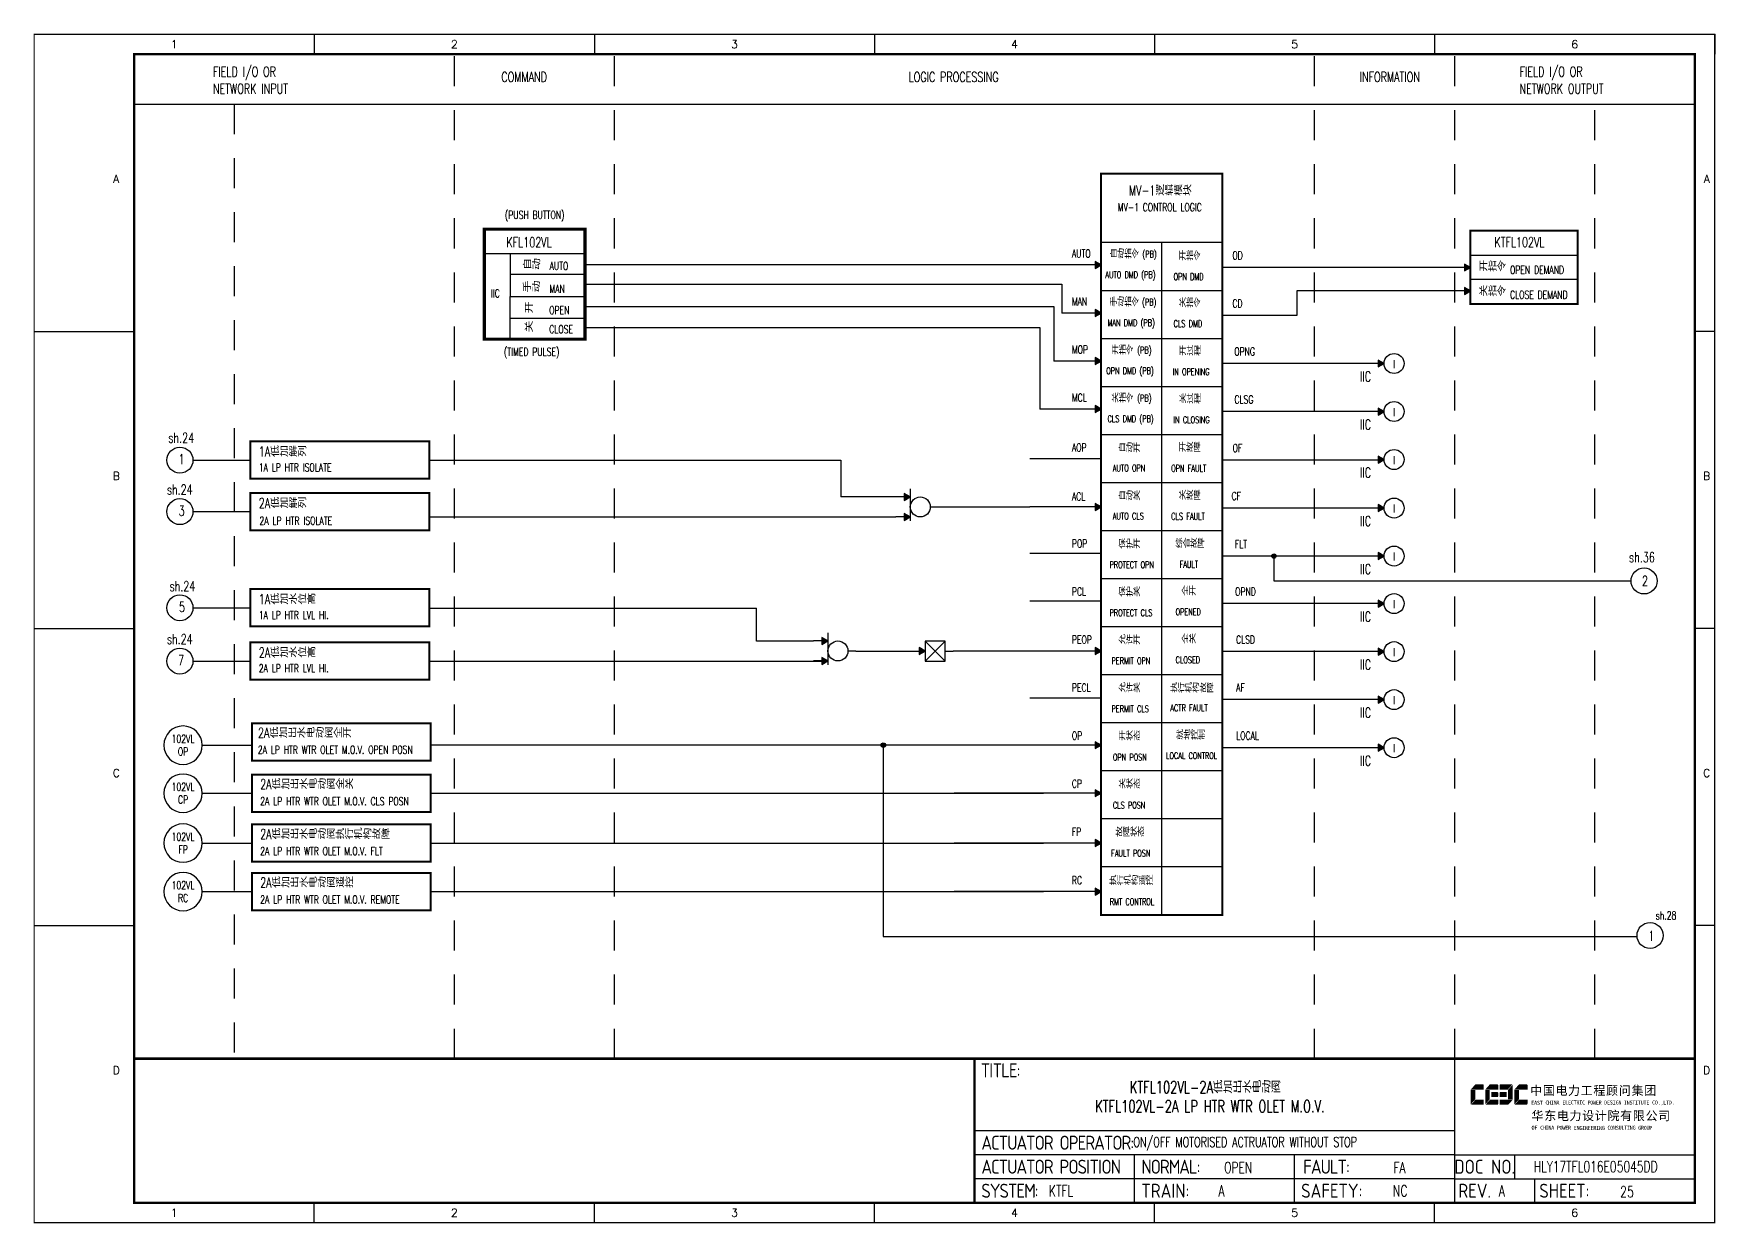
# Model space of a CAD drawing. Header units: millimetres. Extents: x 6586 to 9951, y 1074 to 5865.
# Drawn here: x 7215 to 7635.3, y 3934.1 to 4231.4 of the extents above; entities that cross this region are included whole.
import ezdxf
from ezdxf.enums import TextEntityAlignment as Align

# ---------------------------------------------------------------- set-up
doc = ezdxf.new("R2010")
doc.units = ezdxf.units.MM
doc.linetypes.add('DASHED', pattern=[0.75, 0.5, -0.25])
doc.linetypes.add('JIS_02_0.7', pattern=[1.35, 0.75, -0.6])
for name, color, linetype in [('BORDER', 1, 'Continuous'), ('INSTRUMENT', 4, 'Continuous'), ('MLINE', 6, 'Continuous'), ('TITLE', 1, 'Continuous'), ('TK', 7, 'Continuous'), ('图框_外框线', 7, 'Continuous'), ('图框_标题栏文字', 6, 'Continuous')]:
    doc.layers.add(name, color=color, linetype=linetype)
doc.styles.add('ecepdi', font='simhei.ttf', dxfattribs={"width": 0.9})
doc.styles.get("Standard").update_dxf_attribs({"font": 'romans.shx', "width": 0.7, "bigfont": '@0hztxta.shx'})
doc.styles.add('工程字', font='gbenor.shx', dxfattribs={"bigfont": 'gbcbig.shx'})

# ---------------------------------------------------------------- blocks, each defined once
blk = doc.blocks.new('INS00')
at = {"layer": 'INSTRUMENT', "color": 0}
blk.add_lwpolyline([(6, 0, 1), (-6, 0, 1)], format="xyb", close=True, dxfattribs=at)
at = {"layer": 'INSTRUMENT', "flags": 1}
for tag, p in [('INSNAM', (0, 9)), ('INSDGN', (0, -9)), ('INSSUP', (0, -15)), ('INSTYP', (0, -12)), ('INSMAN', (0, -18)), ('INSREM', (0, -21))]:
    blk.add_attdef(tag, text='', height=3, dxfattribs=at).set_placement(p, align=Align.TOP_CENTER)
at = {"layer": 'INSTRUMENT', "width": 0.7}
for tag, p in [('INSHH', (6, 3.5)), ('INSL', (6, -3)), ('INSLL', (6, -6))]:
    blk.add_attdef(tag, p, '', height=2.5, dxfattribs=at)
for tag, p in [('INSIDE', (0, 2)), ('INSSYS', (0, -2))]:
    blk.add_attdef(tag, text='', height=2.5, dxfattribs=at).set_placement(p, align=Align.MIDDLE)
at = {"layer": 'INSTRUMENT', "linetype": 'DASHED', "width": 0.7}
blk.add_attdef('INSH', (6, 0.5), '', height=2.5, dxfattribs=at)
blk = doc.blocks.new('huo')
at = {"layer": 'BORDER'}
for points in [[(-72.15, 909.27), (-73.65, 910.13), (-73.65, 908.4)], [(-72.15, 904.27), (-73.65, 905.13), (-73.65, 903.4)]]:
    blk.add_hatch(color=256, dxfattribs=at).paths.add_polyline_path(points)
for p, q in [((-72.15, 909.27), (-75.75, 909.27)), ((-72.15, 911.28), (-72.15, 903.28)), ((-72.15, 904.27), (-75.75, 904.27)), ((-67.15, 906.77), (-65.15, 906.77))]:
    blk.add_line(p, q, dxfattribs=at)
for points in [[(-72.15, 909.27), (-73.65, 910.13), (-73.65, 908.4)], [(-72.15, 904.27), (-73.65, 905.13), (-73.65, 903.4)]]:
    blk.add_lwpolyline(points, close=True, dxfattribs=at)
blk.add_circle((-69.65, 906.77), 2.5, dxfattribs=at)
blk = doc.blocks.new('A$C1E0003F3')
h = blk.add_hatch(color=152)
edge = h.paths.add_edge_path()
edge.add_ellipse((5.15, 4.41), major_axis=(0, 0.211), ratio=0.769231, start_angle=-90, end_angle=0)
edge.add_line((5.15, 4.62), (3.22, 4.62))
edge.add_line((3.22, 4.62), (2.09, 3.35))
edge.add_line((2.09, 3.35), (5.32, 3.35))
edge.add_line((5.32, 3.35), (5.32, 4.41))
h.paths.add_polyline_path([(3.22, 3.23), (2.09, 3.23), (2.09, -0.36), (3.22, 0.91)])
edge = h.paths.add_edge_path()
edge.add_line((5.32, 0.81), (3.27, 0.81))
edge.add_line((3.27, 0.81), (2.13, -0.46))
edge.add_line((2.13, -0.46), (5.15, -0.46))
edge.add_ellipse((5.15, -0.25), major_axis=(0, 0.211), ratio=0.769231, start_angle=180, end_angle=270)
edge.add_line((5.32, -0.25), (5.32, 0.81))
h = blk.add_hatch(color=152)
edge = h.paths.add_edge_path()
edge.add_ellipse((8.78, 4.41), major_axis=(0, 0.211), ratio=0.769231, start_angle=-90, end_angle=0)
edge.add_line((8.78, 4.62), (6.84, 4.62))
edge.add_line((6.84, 4.62), (5.71, 3.35))
edge.add_line((5.71, 3.35), (8.94, 3.35))
edge.add_line((8.94, 3.35), (8.94, 4.41))
h.paths.add_polyline_path([(6.84, 3.23), (5.71, 3.23), (5.71, -0.36), (6.84, 0.91)])
edge = h.paths.add_edge_path()
edge.add_ellipse((8.78, 2.49), major_axis=(0, 0.211), ratio=0.769231, start_angle=-90, end_angle=0)
edge.add_line((8.78, 2.7), (7.22, 2.7))
edge.add_line((7.22, 2.7), (7.22, 1.44))
edge.add_line((7.22, 1.44), (8.78, 1.44))
edge.add_ellipse((8.78, 1.65), major_axis=(0, 0.211), ratio=0.769231, start_angle=180, end_angle=270)
edge.add_line((8.94, 1.65), (8.94, 2.49))
edge = h.paths.add_edge_path()
edge.add_line((8.94, 0.81), (6.89, 0.81))
edge.add_line((6.89, 0.81), (5.75, -0.46))
edge.add_line((5.75, -0.46), (8.78, -0.46))
edge.add_ellipse((8.78, -0.25), major_axis=(0, 0.211), ratio=0.769231, start_angle=180, end_angle=270)
edge.add_line((8.94, -0.25), (8.94, 0.81))
h = blk.add_hatch(color=1)
edge = h.paths.add_edge_path()
edge.add_line((12.48, 4.62), (9.46, 4.62))
edge.add_ellipse((9.46, 4.41), major_axis=(0, 0.211), ratio=0.769231, start_angle=0, end_angle=90)
edge.add_line((9.3, 4.41), (9.3, 3.35))
edge.add_line((9.3, 3.35), (11.35, 3.35))
edge.add_line((11.35, 3.35), (12.48, 4.62))
h.paths.add_polyline_path([(12.57, 4.56), (11.38, 3.23), (11.38, 0.93), (12.57, 0.93)])
edge = h.paths.add_edge_path()
edge.add_line((11.03, 2.7), (9.46, 2.7))
edge.add_ellipse((9.46, 2.49), major_axis=(0, 0.211), ratio=0.769231, start_angle=0, end_angle=90)
edge.add_line((9.3, 2.49), (9.3, 1.65))
edge.add_ellipse((9.46, 1.65), major_axis=(0, 0.211), ratio=0.769231, start_angle=90, end_angle=180)
edge.add_line((9.46, 1.44), (11.03, 1.44))
edge.add_line((11.03, 1.44), (11.03, 2.7))
h = blk.add_hatch(color=152)
edge = h.paths.add_edge_path()
edge.add_ellipse((16.11, 4.41), major_axis=(0, 0.211), ratio=0.769231, start_angle=-90, end_angle=0)
edge.add_line((16.11, 4.62), (14.14, 4.62))
edge.add_line((14.14, 4.62), (13, 3.35))
edge.add_line((13, 3.35), (16.27, 3.35))
edge.add_line((16.27, 3.35), (16.27, 4.41))
h.paths.add_polyline_path([(14.14, 3.23), (13, 3.23), (13, -0.36), (14.14, 0.91)])
edge = h.paths.add_edge_path()
edge.add_line((16.27, 0.81), (14.18, 0.81))
edge.add_line((14.18, 0.81), (13.04, -0.46))
edge.add_line((13.04, -0.46), (16.03, -0.46))
edge.add_ellipse((16.03, -0.15), major_axis=(0, 0.316), ratio=0.769231, start_angle=180, end_angle=270)
edge.add_line((16.27, -0.15), (16.27, 0.81))
h = blk.add_hatch(color=1)
edge = h.paths.add_edge_path()
edge.add_line((12.58, 0.79), (9.3, 0.79))
edge.add_line((9.3, 0.79), (9.3, -0.27))
edge.add_ellipse((9.46, -0.27), major_axis=(0, 0.211), ratio=0.769231, start_angle=90, end_angle=180)
edge.add_line((9.46, -0.48), (11.43, -0.48))
edge.add_line((11.43, -0.48), (12.58, 0.79))
at = {"layer": 'TITLE', "color": 7, "style": 'ecepdi'}
for s, p in [('中', (16.92, 1.94)), ('国', (20.09, 2)), ('电', (23.25, 1.99)), ('力', (26.39, 1.96)), ('程', (32.71, 1.98)), ('顾', (35.9, 1.98)), ('问', (39.09, 1.94)), ('集', (42.26, 1.98)), ('团', (45.42, 2.01)), ('工', (29.53, 1.95)), ('华', (17.24, -4.31)), ('东', (20.45, -4.29)), ('电', (23.62, -4.35)), ('力', (26.75, -4.32)), ('设', (29.92, -4.3)), ('计', (33.05, -4.31)), ('院', (36.26, -4.29)), ('有', (39.41, -4.29)), ('限', (42.57, -4.32)), ('公', (45.78, -4.38)), ('司', (48.91, -4.35))]:
    blk.add_text(s, height=2.2, dxfattribs=at).set_placement(p)
at = {"layer": 'TITLE', "color": 7, "style": 'ecepdi', "width": 0.975}
for s, p in [('E', (17.58, 0.02)), ('A', (18.29, 0.03)), ('S', (19, 0.03)), ('T', (19.7, 0.03)), ('C', (21.1, 0.09)), ('H', (21.77, 0.09)), ('I', (22.46, 0.09)), ('N', (23.17, 0.1)), ('A', (23.86, 0.1)), ('E', (25.35, 0.09)), ('L', (26.05, 0.11)), ('E', (26.76, 0.1)), ('C', (27.46, 0.12)), ('T', (28.18, 0.11)), ('R', (28.87, 0.1)), ('I', (29.57, 0.11)), ('C', (30.28, 0.1)), ('P', (31.64, 0.09)), ('O', (32.32, 0.08)), ('W', (33.03, 0.08)), ('E', (33.72, 0.08)), ('R', (34.42, 0.09)), ('D', (35.81, 0.1)), ('E', (36.52, 0.1)), ('S', (37.2, 0.1)), ('I', (37.91, 0.09)), ('G', (38.68, 0.11)), ('N', (39.38, 0.09)), ('I', (40.72, 0.07)), ('N', (41.43, 0.08)), ('S', (42.14, 0.08)), ('T', (42.83, 0.08)), ('I', (43.52, 0.09)), ('T', (44.22, 0.07)), ('U', (44.93, 0.07)), ('T', (45.63, 0.08)), ('E', (46.34, 0.09)), ('C', (47.76, 0.11)), ('O', (48.48, 0.1)), ('L', (50.56, 0.1)), ('T', (51.27, 0.1)), ('D', (51.96, 0.1)), ('.', (49.23, 0.1)), (',', (49.87, 0.1)), ('.', (52.72, 0.11)), ('O', (17.67, -6.18)), ('OF', (18.01, -6.2)), ('F', (18.37, -6.2)), ('C', (19.8, -6.19)), ('H', (20.47, -6.19)), ('I', (21.15, -6.19)), ('N', (21.87, -6.18)), ('A', (22.56, -6.18)), ('P', (23.98, -6.2)), ('O', (24.66, -6.21)), ('W', (25.36, -6.21)), ('E', (26.06, -6.21)), ('R', (26.75, -6.2)), ('E', (28.19, -6.24)), ('N', (28.91, -6.27)), ('G', (29.62, -6.26)), ('I', (30.32, -6.27)), ('N', (31.02, -6.27)), ('E', (31.7, -6.28)), ('E', (32.41, -6.27)), ('R', (33.1, -6.24)), ('I', (33.81, -6.24)), ('N', (34.51, -6.26)), ('G', (35.2, -6.24)), ('C', (36.61, -6.19)), ('O', (37.3, -6.21)), ('N', (38, -6.2)), ('S', (38.71, -6.21)), ('U', (39.41, -6.18)), ('L', (40.11, -6.18)), ('T', (40.81, -6.19)), ('I', (41.51, -6.21)), ('N', (42.2, -6.21)), ('G', (42.91, -6.17)), ('G', (44.29, -6.2)), ('R', (45, -6.21)), ('O', (45.69, -6.22)), ('U', (46.39, -6.2)), ('P', (47.1, -6.23))]:
    blk.add_text(s, height=1, dxfattribs=at).set_placement(p, align=Align.MIDDLE_CENTER)
blk = doc.blocks.new('A$C57484896')
for p, q in [((70, 297), (70, 292)), ((140, 297), (140, 292)), ((210, 297), (210, 292)), ((280, 297), (280, 292)), ((350, 297), (350, 292)), ((420, 297), (420, 292)), ((0, 222.75), (25, 222.75)), ((420, 222.75), (415, 222.75)), ((0, 148.5), (25, 148.5)), ((420, 148.5), (415, 148.5)), ((0, 74.25), (25, 74.25)), ((420, 74.25), (415, 74.25)), ((70, 0), (70, 5)), ((140, 0), (140, 5)), ((210, 0), (210, 5)), ((280, 0), (280, 5)), ((350, 0), (350, 5))]:
    blk.add_line(p, q)
at = {"layer": 'MLINE', "linetype": 'JIS_02_0.7', "ltscale": 10}
for p, q in [((105, 41), (105, 292)), ((145, 41), (145, 292)), ((320, 41), (320, 292)), ((355, 41), (355, 292)), ((50, 279.56), (50, 41)), ((390, 41), (390, 279.56))]:
    blk.add_line(p, q, dxfattribs=at)
at = {"layer": 'MLINE'}
blk.add_line((25, 279.56), (415, 279.56), dxfattribs=at)
at = {"layer": '图框_外框线'}
for p, q in [((355, 5), (355, 41)), ((355, 23), (235, 23)), ((355, 17), (235, 17)), ((275, 11), (275, 17)), ((315, 11), (315, 17)), ((355, 17), (415, 17)), ((370, 11), (370, 17)), ((355, 11), (235, 11)), ((355, 11), (235, 11)), ((275, 5), (275, 11)), ((315, 5), (315, 11)), ((355, 11), (415, 11)), ((375, 5), (375, 11))]:
    blk.add_line(p, q, dxfattribs=at)
for points, const_width in [([(0, 0), (420, 0), (420, 297), (0, 297)], 0.3), ([(25, 5), (415, 5), (415, 292), (25, 292)], 0.6)]:
    blk.add_lwpolyline(points, close=True, dxfattribs=dict(at, const_width=const_width))
at = {"layer": '图框_外框线', "const_width": 0.6}
blk.add_lwpolyline([(235, 41), (25, 41)], dxfattribs=at)
at = {"layer": '图框_外框线'}
blk.add_lwpolyline([(415, 41, 0.6, 0.6, 0), (235, 41, 0.6, 0.6, 0), (235, 5, 0, 0, 0)], format="xyseb", dxfattribs=at)
blk.add_blockref('A$C1E0003F3', (356.94, 29.95))
at = {"layer": 'MLINE', "char_height": 2.5, "width": 31.8959, "attachment_point": 1}
for s, insert in [('FIELD I/O OR', (44.67, 288.89)), ('COMMAND', (116.74, 287.58)), ('LOGIC PROCESSING', (218.52, 287.58)), ('INFORMATION', (331.25, 287.58)), ('FIELD I/O OR', (371.22, 288.89)), ('NETWORK INPUT', (44.67, 284.64)), ('NETWORK OUTPUT', (371.22, 284.64))]:
    blk.add_mtext(s, dxfattribs=dict(at, insert=insert))
at = {"layer": 'TK', "color": 3}
for s, p in [('1', (35, 294.5)), ('2', (105, 294.5)), ('3', (175, 294.5)), ('4', (245, 294.5)), ('5', (315, 294.5)), ('6', (385, 294.5)), ('1', (35, 2.5)), ('2', (105, 2.5)), ('3', (175, 2.5)), ('4', (245, 2.5)), ('5', (315, 2.5)), ('6', (385, 2.5))]:
    blk.add_text(s, height=2, dxfattribs=at).set_placement(p, align=Align.MIDDLE)
for s, p in [('A', (20.5, 259.88)), ('A', (418, 259.88)), ('B', (20.5, 185.62)), ('B', (418, 185.62)), ('C', (20.5, 111.38)), ('C', (418, 111.38)), ('D', (20.5, 37.12)), ('D', (418, 37.12))]:
    blk.add_text(s, height=2, dxfattribs=at).set_placement(p, align=Align.CENTER)
at = {"layer": '图框_标题栏文字', "char_height": 3.5, "style": '工程字'}
for s, insert, width, attachment_point in [('{\\T0.9; TITLE:}', (234.86, 38.09), 14.2249, 4), ('{\\T0.9; ACTUATOR OPERATOR:}', (235, 20), 40, 4), ('{\\T0.9; ACTUATOR POSITION}', (235, 14), 45, 4), ('{\\T0.9; NORMAL:}', (275, 14), 18.2557, 4), ('{\\T0.9; FAULT:}', (315.44, 14), 15, 4), ('DOC NO.', (362.5, 14), 15, 5), ('{\\T0.9; SYSTEM:}', (235, 8), 17.9526, 4), ('{\\T0.9; }TRAIN: ', (275, 8), 17.6638, 4), ('SAFETY:', (324.3, 8), 22.3993, 5), ('REV.', (360, 8), 10, 5), ('SHEET:', (382.42, 8), 20, 5)]:
    blk.add_mtext(s, dxfattribs=dict(at, insert=insert, width=width, attachment_point=attachment_point))
blk = doc.blocks.new('A$C2A6F378E')
at = {"layer": 'BORDER'}
blk.add_hatch(color=256, dxfattribs=at).paths.add_polyline_path([(-6, 0), (-7.5, 0.87), (-7.5, -0.87)])
for p, q in [((-9.59, 0), (-6, 0)), ((-6, 2.5), (-1, -2.5)), ((-1, 2.5), (-6, -2.5)), ((-1, 0), (1, 0))]:
    blk.add_line(p, q, dxfattribs=at)
for points in [[(-6, 0), (-7.5, 0.87), (-7.5, -0.87)], [(-1, 2.5), (-6, 2.5), (-6, -2.5), (-1, -2.5)]]:
    blk.add_lwpolyline(points, close=True, dxfattribs=at)

msp = doc.modelspace()

# ---------------------------------------------------------------- hatches: boundary and pattern name
for points in [[(7481.74, 4173.57), (7480.24, 4174.44), (7480.24, 4172.71)], [(7574.04, 4172.95), (7572.54, 4173.81), (7572.54, 4172.08)], [(7574.04, 4167.07), (7572.54, 4167.94), (7572.54, 4166.21)], [(7481.74, 4161.57), (7480.24, 4162.44), (7480.24, 4160.71)], [(7481.74, 4149.57), (7480.24, 4150.44), (7480.24, 4148.71)], [(7552.46, 4148.95), (7550.96, 4149.81), (7550.96, 4148.08)], [(7481.74, 4137.57), (7480.24, 4138.44), (7480.24, 4136.71)], [(7552.46, 4136.95), (7550.96, 4137.81), (7550.96, 4136.08)], [(7552.46, 4124.95), (7550.96, 4125.81), (7550.96, 4124.08)], [(7481.74, 4113.1), (7480.24, 4113.97), (7480.24, 4112.24)], [(7552.46, 4112.83), (7550.96, 4113.69), (7550.96, 4111.96)], [(7552.46, 4100.83), (7550.96, 4101.69), (7550.96, 4099.96)], [(7552.46, 4088.95), (7550.96, 4089.81), (7550.96, 4088.08)], [(7481.74, 4077.1), (7480.24, 4077.97), (7480.24, 4076.24)], [(7552.46, 4076.95), (7550.96, 4077.81), (7550.96, 4076.08)], [(7552.46, 4064.95), (7550.96, 4065.81), (7550.96, 4064.08)], [(7481.74, 4053.57), (7480.24, 4054.44), (7480.24, 4052.71)], [(7552.46, 4052.95), (7550.96, 4053.81), (7550.96, 4052.08)], [(7481.74, 4041.57), (7480.24, 4042.44), (7480.24, 4040.71)], [(7481.74, 4029.1), (7480.24, 4029.97), (7480.24, 4028.24)], [(7481.74, 4016.98), (7480.24, 4017.85), (7480.24, 4016.12)]]:
    msp.add_hatch(color=256).paths.add_polyline_path(points)
h = msp.add_hatch(color=256)
edge = h.paths.add_edge_path()
edge.add_arc((7524.94, 4100.84), 0.55, 0, 360)
h = msp.add_hatch(color=256)
edge = h.paths.add_edge_path()
edge.add_arc((7524.94, 4100.84), 0.393, 0, 360)
h = msp.add_hatch(color=256)
edge = h.paths.add_edge_path()
edge.add_arc((7524.94, 4100.84), 0.393, 0, 360)
h = msp.add_hatch(color=256)
edge = h.paths.add_edge_path()
edge.add_arc((7427.32, 4053.57), 0.55, 0, 360)
h = msp.add_hatch(color=256)
edge = h.paths.add_edge_path()
edge.add_arc((7427.32, 4053.57), 0.393, 0, 360)
h = msp.add_hatch(color=256)
edge = h.paths.add_edge_path()
edge.add_arc((7427.32, 4053.57), 0.393, 0, 360)

# ---------------------------------------------------------------- linework, layer by layer
for p, q in [((7481.74, 4179.23), (7481.74, 4196.4)), ((7481.74, 4196.4), (7512.02, 4196.4)), ((7512.02, 4179.23), (7512.02, 4196.4)), ((7327.61, 4182.53), (7352.78, 4182.53)), ((7352.78, 4182.53), (7352.78, 4155.03)), ((7481.74, 4179.23), (7512.02, 4179.23)), ((7496.88, 4179.23), (7496.88, 4011.11)), ((7327.61, 4176.41), (7352.78, 4176.41)), ((7334.03, 4176.41), (7334, 4155.03)), ((7574.04, 4175.99), (7600.82, 4175.99)), ((7574.04, 4175.99), (7600.82, 4175.99)), ((7334, 4171.26), (7352.75, 4171.26)), ((7481.74, 4173.57), (7352.78, 4173.57)), ((7481.74, 4173.57), (7465.29, 4173.57)), ((7574.04, 4172.95), (7512.02, 4172.95)), ((7574.04, 4170.06), (7600.82, 4170.06)), ((7334, 4165.68), (7352.75, 4165.68)), ((7352.78, 4168.78), (7471.95, 4168.78)), ((7471.95, 4168.78), (7471.95, 4161.57)), ((7481.74, 4167.23), (7512.02, 4167.23)), ((7574.04, 4167.07), (7530.69, 4167.07)), ((7530.69, 4167.07), (7530.69, 4160.95)), ((7352.78, 4163.19), (7469.9, 4163.19)), ((7469.9, 4163.19), (7469.9, 4149.57)), ((7481.74, 4161.57), (7471.95, 4161.57)), ((7574.04, 4163.86), (7600.82, 4163.86)), ((7574.04, 4163.86), (7600.82, 4163.86)), ((7334, 4160.31), (7352.75, 4160.31)), ((7352.78, 4157.95), (7466.47, 4157.95)), ((7466.47, 4157.95), (7466.47, 4137.57)), ((7530.69, 4160.95), (7512.02, 4160.95)), ((7352.78, 4155.03), (7327.61, 4155.03)), ((7334, 4155.03), (7352.78, 4155.03)), ((7481.74, 4155.23), (7512.02, 4155.23)), ((7481.74, 4149.57), (7469.9, 4149.57)), ((7526.63, 4148.95), (7512.02, 4148.95)), ((7550.96, 4148.95), (7512.02, 4148.95)), ((7481.74, 4143.23), (7512.02, 4143.23)), ((7481.74, 4137.57), (7466.47, 4137.57)), ((7526.63, 4136.95), (7512.02, 4136.95)), ((7550.96, 4136.95), (7512.02, 4136.95)), ((7481.74, 4131.23), (7512.02, 4131.23)), ((7254.78, 4124.81), (7269.15, 4124.81)), ((7313.83, 4124.81), (7416.73, 4124.81)), ((7416.73, 4124.81), (7416.73, 4115.6)), ((7481.74, 4125.1), (7463.96, 4125.1)), ((7550.96, 4124.83), (7512.02, 4124.83)), ((7313.83, 4120.14), (7269.15, 4120.14)), ((7481.74, 4119.23), (7512.02, 4119.23)), ((7430.46, 4115.6), (7416.73, 4115.6)), ((7254.78, 4111.94), (7269.15, 4111.94)), ((7313.83, 4110.6), (7430.46, 4110.6)), ((7441.05, 4113.1), (7463.96, 4113.1)), ((7481.74, 4113.1), (7463.96, 4113.1)), ((7550.96, 4112.83), (7512.02, 4112.83)), ((7313.83, 4107.27), (7269.15, 4107.27)), ((7481.74, 4107.23), (7512.02, 4107.23)), ((7481.74, 4101.48), (7463.96, 4101.48)), ((7526.63, 4100.83), (7512.02, 4100.83)), ((7550.96, 4100.83), (7512.02, 4100.83)), ((7524.94, 4100.84), (7524.94, 4094.61)), ((7481.74, 4095.23), (7512.02, 4095.23)), ((7524.94, 4094.61), (7614.19, 4094.61)), ((7481.74, 4089.6), (7463.96, 4089.6)), ((7254.78, 4087.92), (7269.15, 4087.92)), ((7313.83, 4087.83), (7395.65, 4087.83)), ((7395.65, 4079.6), (7395.65, 4087.83)), ((7526.63, 4088.95), (7512.02, 4088.95)), ((7550.96, 4088.95), (7512.02, 4088.95)), ((7481.74, 4083.23), (7512.02, 4083.23)), ((7409.88, 4079.6), (7395.65, 4079.6)), ((7420.47, 4077.1), (7434.79, 4077.1)), ((7481.74, 4077.1), (7444.81, 4077.1)), ((7526.63, 4076.95), (7512.02, 4076.95)), ((7550.96, 4076.95), (7512.02, 4076.95)), ((7254.78, 4074.6), (7269.15, 4074.6)), ((7313.83, 4074.6), (7411.97, 4074.6)), ((7313.83, 4069.93), (7269.15, 4069.93)), ((7481.74, 4071.23), (7512.02, 4071.23)), ((7481.74, 4065.28), (7463.96, 4065.28)), ((7526.63, 4064.95), (7512.02, 4064.95)), ((7550.96, 4064.95), (7512.02, 4064.95)), ((7481.74, 4059.23), (7512.02, 4059.23)), ((7257.11, 4053.57), (7269.5, 4053.57)), ((7481.74, 4053.57), (7314.18, 4053.57)), ((7427.32, 4053.57), (7427.32, 4005.74)), ((7526.63, 4052.95), (7512.02, 4052.95)), ((7550.96, 4052.95), (7512.02, 4052.95)), ((7314.18, 4049.67), (7269.5, 4049.67)), ((7481.74, 4047.23), (7512.02, 4047.23)), ((7257.11, 4041.57), (7269.5, 4041.57)), ((7314.18, 4041.57), (7467.32, 4041.57)), ((7481.74, 4041.57), (7445.01, 4041.57)), ((7314.18, 4036.9), (7269.5, 4036.9)), ((7481.74, 4035.23), (7512.02, 4035.23)), ((7257.11, 4029.1), (7269.5, 4029.1)), ((7314.18, 4029.1), (7467.32, 4029.1)), ((7481.74, 4029.1), (7445.01, 4029.1)), ((7314.18, 4024.43), (7269.5, 4024.43)), ((7481.74, 4023.23), (7512.02, 4023.23)), ((7257.11, 4016.98), (7269.5, 4016.98)), ((7314.18, 4016.98), (7467.32, 4016.98)), ((7481.74, 4016.98), (7445.01, 4016.98)), ((7314.18, 4012.31), (7269.5, 4012.31)), ((7427.32, 4005.74), (7615.74, 4005.74))]:
    msp.add_line(p, q)
for points, const_width in [([(7481.74, 4196.4), (7512.02, 4196.4), (7512.02, 4011.11), (7481.74, 4011.11), (7481.74, 4196.4)], 0.5), ([(7481.74, 4196.4), (7512.02, 4196.4), (7512.02, 4011.11), (7481.74, 4011.11), (7481.74, 4196.4)], 0.2), ([(7327.61, 4182.53), (7352.78, 4182.53), (7352.78, 4155.03), (7327.61, 4155.03), (7327.61, 4182.53)], 0.8), ([(7574.04, 4182.11), (7600.82, 4182.11), (7600.82, 4163.86), (7574.04, 4163.86), (7574.04, 4182.11)], 0.5), ([(7269.15, 4129.48), (7313.83, 4129.48), (7313.83, 4120.14), (7269.15, 4120.14), (7269.15, 4129.48)], 0.5), ([(7269.15, 4116.61), (7313.83, 4116.61), (7313.83, 4107.27), (7269.15, 4107.27), (7269.15, 4116.61)], 0.5), ([(7269.15, 4092.59), (7313.83, 4092.59), (7313.83, 4083.25), (7269.15, 4083.25), (7269.15, 4092.59)], 0.5), ([(7269.15, 4079.27), (7313.83, 4079.27), (7313.83, 4069.93), (7269.15, 4069.93), (7269.15, 4079.27)], 0.5), ([(7269.5, 4059.01), (7314.18, 4059.01), (7314.18, 4049.67), (7269.5, 4049.67), (7269.5, 4059.01)], 0.5), ([(7269.5, 4046.24), (7314.18, 4046.24), (7314.18, 4036.9), (7269.5, 4036.9), (7269.5, 4046.24)], 0.5), ([(7269.5, 4033.77), (7314.18, 4033.77), (7314.18, 4024.43), (7269.5, 4024.43), (7269.5, 4033.77)], 0.5), ([(7269.5, 4021.65), (7314.18, 4021.65), (7314.18, 4012.31), (7269.5, 4012.31), (7269.5, 4021.65)], 0.5)]:
    msp.add_lwpolyline(points, dxfattribs=dict(const_width=const_width))
msp.add_lwpolyline([(7574.04, 4163.86), (7574.04, 4182.11), (7600.82, 4182.11), (7600.82, 4163.86)])
msp.add_lwpolyline([(7574.04, 4163.86), (7574.04, 4182.11), (7600.82, 4182.11), (7600.82, 4163.86)])
for points in [[(7481.74, 4179.23), (7512.02, 4179.23), (7512.02, 4011.11), (7481.74, 4011.11)], [(7481.74, 4173.57), (7480.24, 4174.44), (7480.24, 4172.71)], [(7574.04, 4172.95), (7572.54, 4173.81), (7572.54, 4172.08)], [(7574.04, 4167.07), (7572.54, 4167.94), (7572.54, 4166.21)], [(7481.74, 4161.57), (7480.24, 4162.44), (7480.24, 4160.71)], [(7481.74, 4149.57), (7480.24, 4150.44), (7480.24, 4148.71)], [(7552.46, 4148.95), (7550.96, 4149.81), (7550.96, 4148.08)], [(7481.74, 4137.57), (7480.24, 4138.44), (7480.24, 4136.71)], [(7552.46, 4136.95), (7550.96, 4137.81), (7550.96, 4136.08)], [(7552.46, 4124.95), (7550.96, 4125.81), (7550.96, 4124.08)], [(7481.74, 4113.1), (7480.24, 4113.97), (7480.24, 4112.24)], [(7552.46, 4112.83), (7550.96, 4113.69), (7550.96, 4111.96)], [(7552.46, 4100.83), (7550.96, 4101.69), (7550.96, 4099.96)], [(7552.46, 4088.95), (7550.96, 4089.81), (7550.96, 4088.08)], [(7481.74, 4077.1), (7480.24, 4077.97), (7480.24, 4076.24)], [(7552.46, 4076.95), (7550.96, 4077.81), (7550.96, 4076.08)], [(7552.46, 4064.95), (7550.96, 4065.81), (7550.96, 4064.08)], [(7481.74, 4053.57), (7480.24, 4054.44), (7480.24, 4052.71)], [(7552.46, 4052.95), (7550.96, 4053.81), (7550.96, 4052.08)], [(7481.74, 4041.57), (7480.24, 4042.44), (7480.24, 4040.71)], [(7481.74, 4029.1), (7480.24, 4029.97), (7480.24, 4028.24)], [(7481.74, 4016.98), (7480.24, 4017.85), (7480.24, 4016.12)]]:
    msp.add_lwpolyline(points, close=True)
for centre, radius in [((7554.96, 4148.95), 2.5), ((7554.96, 4136.95), 2.5), ((7554.96, 4124.95), 2.5), ((7554.96, 4112.83), 2.5), ((7554.96, 4100.83), 2.5), ((7524.94, 4100.84), 0.55), ((7524.94, 4100.84), 0.393), ((7524.94, 4100.84), 0.393), ((7554.96, 4088.95), 2.5), ((7554.96, 4076.95), 2.5), ((7554.96, 4064.95), 2.5), ((7427.32, 4053.57), 0.55), ((7427.32, 4053.57), 0.393), ((7427.32, 4053.57), 0.393), ((7554.96, 4052.95), 2.5)]:
    msp.add_circle(centre, radius)
at = {"color": 1}
for centre in [(7251.53, 4124.8), (7251.53, 4111.93), (7617.44, 4094.61), (7251.53, 4087.91), (7251.53, 4074.59), (7618.94, 4006.01)]:
    msp.add_circle(centre, 3.25, dxfattribs=at)

# ---------------------------------------------------------------- block references
for name, p in [('A$C57484896', (7215.11, 3934.23)), ('huo', (7506.21, 3206.34)), ('huo', (7485.63, 3170.34)), ('A$C2A6F378E', (7443.81, 4077.1))]:
    msp.add_blockref(name, p)
at = {"layer": 'MLINE', "xscale": 0.7999999999992724, "yscale": 0.7999999999992724, "zscale": 0.7999999999992724}
for p, values in [((7252.31, 4053.57), {'INSIDE': '102VL', 'INSSYS': 'OP'}), ((7252.31, 4041.57), {'INSIDE': '102VL', 'INSSYS': 'CP'}), ((7252.31, 4029.1), {'INSIDE': '102VL', 'INSSYS': 'FP'}), ((7252.31, 4016.98), {'INSIDE': '102VL', 'INSSYS': 'RC'})]:
    msp.add_blockref('INS00', p, dxfattribs=at).add_auto_attribs(values)

# ---------------------------------------------------------------- texts
at = {"width": 0.7}
for p in [(7554.99, 4147.82), (7554.99, 4135.82), (7554.99, 4123.82), (7554.99, 4111.7), (7554.99, 4099.7), (7554.99, 4087.82), (7554.99, 4075.82), (7554.99, 4063.82), (7554.99, 4051.82)]:
    msp.add_text('I', height=2, dxfattribs=at).set_placement(p, align=Align.CENTER)
for s, p in [('KTFL102VL-2A低加出水电动阀', (7488.92, 3966.62)), ('KTFL102VL-2A LP HTR WTR OLET M.O.V. ', (7480.27, 3961.83))]:
    msp.add_text(s, height=3, dxfattribs=at).set_placement(p)
at = {"attachment_point": 1}
for s, insert, char_height, width in [('MV-1逻辑模块', (7488.69, 4193.45), 2.5, 73.0067), ('(PUSH BUTTON)', (7332.75, 4187.08), 2, 72.978), ('MV-1 CONTROL LOGIC', (7485.91, 4188.99), 2, 48.5204), ('KFL102VL', (7333.12, 4180.5), 2.5, 73.0067), ('KTFL102VL', (7580.04, 4180.53), 2.5, 73.0067), ('自动', (7337.13, 4174.93), 2.5, 73.0067), ('AUTO', (7343.9, 4174.32), 2, 73.0067), ('AUTO', (7474.45, 4177.42), 2, 73.0067), ('AUTO', (7474.45, 4177.42), 2, 73.0067), ('自动指令', (7483.91, 4177.23), 2, 73.0067), ('(PB)', (7492.07, 4177.14), 1.7, 73.0067), ('开指令', (7501.14, 4176.76), 2, 73.0067), ('OD', (7514.56, 4176.95), 2, 73.0067), ('开指令', (7576.11, 4174.49), 2.5, 73.0067), ('手动', (7337.1, 4169.32), 2.5, 73.0067), ('AUTO DMD (PB)', (7482.81, 4171.98), 1.7, 73.0067), ('OPN DMD', (7499.86, 4171.51), 1.7, 73.0067), ('OPEN DEMAND', (7583.95, 4173.35), 2, 73.0067), ('IIC', (7329.25, 4167.48), 2, 73.0067), ('MAN', (7343.87, 4168.61), 2, 73.0067), ('MAN', (7474.45, 4165.42), 2, 73.0067), ('MAN', (7474.45, 4165.42), 2, 73.0067), ('手动指令', (7483.89, 4165.23), 2, 73.0067), ('(PB)', (7491.99, 4165.14), 1.7, 73.0067), ('关指令', (7501.14, 4165), 2, 73.0067), ('关指令', (7576.11, 4168.27), 2.5, 73.0067), ('CLOSE DEMAND', (7583.95, 4167.13), 2, 73.0067), ('开', (7337.56, 4164.08), 2.5, 73.0067), ('OPEN', (7343.82, 4163.28), 2, 73.0067), ('CD', (7514.56, 4164.95), 2, 73.0067), ('关', (7337.56, 4159.31), 2.5, 73.0067), ('CLOSE', (7343.82, 4158.52), 2, 73.0067), ('MAN DMD (PB)', (7483.35, 4159.98), 1.7, 73.0067), ('CLS DMD', (7499.86, 4159.74), 1.7, 73.0067), ('(TIMED PULSE)', (7332.51, 4152.87), 2, 73.0067), ('MOP', (7474.45, 4153.42), 2, 73.0067), ('MOP', (7474.45, 4153.42), 2, 73.0067), ('开指令', (7484.32, 4153.23), 2, 73.0067), ('(PB)', (7490.79, 4153.14), 1.7, 73.0067), ('开过程', (7501.23, 4153), 2, 73.0067), ('OPNG', (7515.04, 4152.95), 2, 73.0067), ('OPN DMD (PB)', (7483.03, 4147.98), 1.7, 73.0067), ('IN OPENING', (7499.63, 4147.74), 1.7, 73.0067), ('IIC', (7546.45, 4146.95), 2.5, 4.5039), ('MCL', (7474.45, 4141.42), 2, 73.0067), ('MCL', (7474.45, 4141.42), 2, 73.0067), ('关指令', (7484.32, 4141.23), 2, 73.0067), ('(PB)', (7490.79, 4141.14), 1.7, 73.0067), ('关过程', (7501.23, 4141), 2, 73.0067), ('CLSG', (7515.07, 4140.95), 2, 73.0067), ('CLS DMD (PB)', (7483.36, 4135.98), 1.7, 73.0067), ('sh.24', (7248.63, 4131.65), 2.5, 73.0067), ('IN CLOSING', (7499.84, 4135.74), 1.7, 73.0067), ('IIC', (7546.45, 4134.95), 2.5, 4.5039), ('1A低加解列', (7271.23, 4128.2), 2.5, 73.0067), ('AOP', (7474.45, 4128.95), 2, 73.0067), ('自动开', (7486.07, 4128.76), 2, 73.0067), ('开故障', (7501.14, 4128.88), 2, 73.0067), ('OF', (7514.62, 4128.83), 2, 73.0067), ('1', (7251.19, 4126.26), 2.5, 73.0067), ('1A LP HTR ISOLATE', (7271.23, 4123.99), 2, 73.0067), ('AUTO OPN', (7484.67, 4123.67), 1.7, 73.0067), ('OPN FAULT', (7499.26, 4123.62), 1.7, 73.0067), ('IIC', (7546.45, 4122.95), 2.5, 4.5039), ('sh.24', (7248.28, 4118.68), 2.5, 73.0067), ('2A低加解列', (7271.23, 4115.33), 2.5, 73.0067), ('ACL', (7474.45, 4116.72), 2, 73.0067), ('自动关', (7486.07, 4116.76), 2, 73.0067), ('关故障', (7501.14, 4116.88), 2, 73.0067), ('CF', (7514.36, 4116.83), 2, 73.0067), ('3', (7251.19, 4113.39), 2.5, 73.0067), ('2A LP HTR ISOLATE', (7271.4, 4110.67), 2, 73.0067), ('AUTO CLS', (7484.67, 4111.67), 1.7, 73.0067), ('CLS FAULT', (7499.26, 4111.62), 1.7, 73.0067), ('IIC', (7546.45, 4110.83), 2.5, 4.5039), ('POP', (7474.45, 4104.95), 2, 73.0067), ('保护开', (7486.07, 4104.76), 2, 73.0067), ('综合故障', (7500.3, 4104.88), 2, 73.0067), ('FLT', (7515.17, 4104.83), 2, 73.0067), ('PROTECT OPN', (7483.86, 4099.51), 1.7, 73.0067), ('FAULT', (7501.36, 4099.62), 1.7, 73.0067), ('IIC', (7546.45, 4098.83), 2.5, 4.5039), ('sh.36', (7613.69, 4101.77), 2.5, 73.0067), ('sh.24', (7248.93, 4094.56), 2.5, 73.0067), ('2', (7616.91, 4095.88), 2.5, 73.0067), ('1A低加水位高', (7271.23, 4091.31), 2.5, 73.0067), ('PCL', (7474.45, 4092.95), 2, 73.0067), ('保护关', (7486.07, 4092.76), 2, 73.0067), ('全开', (7501.8, 4093), 2, 73.0067), ('OPND', (7515.24, 4092.95), 2, 73.0067), ('5', (7251.27, 4089.37), 2.5, 73.0067), ('1A LP HTR LVL HI.', (7271.23, 4087.1), 2, 73.0067), ('PROTECT CLS', (7483.86, 4087.51), 1.7, 73.0067), ('OPENED', (7500.37, 4087.74), 1.7, 73.0067), ('IIC', (7546.45, 4086.95), 2.5, 4.5039), ('sh.24', (7248.28, 4081.34), 2.5, 73.0067), ('全关', (7501.8, 4081), 2, 73.0067), ('2A低加水位高', (7271.23, 4077.99), 2.5, 73.0067), ('PEOP', (7474.45, 4080.95), 2, 73.0067), ('允许开', (7486.07, 4080.76), 2, 73.0067), ('CLSD', (7515.47, 4080.95), 2, 73.0067), ('7', (7251.09, 4076.05), 2.5, 73.0067), ('2A LP HTR LVL HI.', (7271.23, 4073.78), 2, 73.0067), ('PERMIT OPN', (7484.35, 4075.51), 1.7, 73.0067), ('CLOSED', (7500.37, 4075.74), 1.7, 73.0067), ('IIC', (7546.45, 4074.95), 2.5, 4.5039), ('PECL', (7474.45, 4068.95), 2, 73.0067), ('允许关', (7486.07, 4068.76), 2, 73.0067), ('执行机构故障', (7498.99, 4068.76), 2, 73.0067), ('AF', (7515.5, 4068.95), 2, 73.0067), ('PERMIT CLS', (7484.35, 4063.51), 1.7, 73.0067), ('ACTR FAULT', (7499.06, 4063.74), 1.7, 73.0067), ('IIC', (7546.45, 4062.95), 2.5, 4.5039), ('2A低加出水电动阀全开', (7271.04, 4057.91), 2.5, 73.0067), ('OP', (7474.45, 4056.95), 2, 73.0067), ('开状态', (7486.07, 4056.76), 2, 73.0067), ('就地控制', (7500.48, 4057), 2, 73.0067), ('LOCAL', (7515.5, 4056.95), 2, 73.0067), ('2A LP HTR WTR OLET M.O.V. OPEN POSN', (7270.99, 4053.43), 2, 73.0067), ('LOCAL CONTROL', (7497.98, 4051.74), 1.6, 73.0067), ('OPN POSN', (7484.69, 4051.42), 1.7, 73.0067), ('IIC', (7546.45, 4050.95), 2.5, 4.5039), ('2A低加出水电动阀全关', (7271.58, 4045.09), 2.5, 73.0067), ('CP', (7474.45, 4044.95), 2, 73.0067), ('关状态', (7486.07, 4044.76), 2, 73.0067), ('2A LP HTR WTR OLET M.O.V. CLS POSN', (7271.58, 4040.57), 2, 73.0067), ('CLS POSN', (7484.69, 4039.42), 1.7, 73.0067), ('2A低加出水电动阀执行机构故障', (7271.58, 4032.62), 2.5, 73.0067), ('FP', (7474.45, 4032.95), 2, 73.0067), ('故障状态', (7485.3, 4032.76), 2, 73.0067), ('2A LP HTR WTR OLET M.O.V. FLT', (7271.58, 4028.1), 2, 73.0067), ('FAULT POSN', (7484.26, 4027.42), 1.7, 73.0067), ('2A低加出水电动阀遥控', (7271.58, 4020.5), 2.5, 73.0067), ('RC', (7474.45, 4020.83), 2, 73.0067), ('执行机构遥控', (7483.77, 4020.64), 2, 73.0067), ('2A LP HTR WTR OLET M.O.V. REMOTE', (7271.58, 4015.98), 2, 73.0067), ('RMT CONTROL', (7483.91, 4015.3), 1.7, 73.0067), ('sh.28', (7620.35, 4012.03), 2, 73.0067), ('1', (7618.51, 4007.22), 2.5, 73.0067), ('ON/OFF MOTORISED ACTRUATOR WITHOUT STOP ', (7489.82, 3955.65), 2.5, 88.199), ('OPEN', (7512.46, 3949.4), 2.8, 8.5983), ('FA', (7554.81, 3949.4), 2.8, 8.5983), ('KTFL', (7468.71, 3943.59), 2.8, 8.5983), ('A', (7511.1, 3943.59), 2.8, 8.5983), ('NC', (7554.68, 3943.59), 2.8, 8.5983), ('A', (7581.13, 3943.59), 2.8, 8.5983)]:
    msp.add_mtext(s, dxfattribs=dict(at, insert=insert, char_height=char_height, width=width))
at = {"width": 0.7}
for tag, p, s in [('HLY17TFL016E05045DD', (7589.85, 3946.85), ''), ('25', (7611.5, 3940.59), '1')]:
    msp.add_attdef(tag, p, s, height=2.8, dxfattribs=at)

doc.saveas('drawing.dxf')
